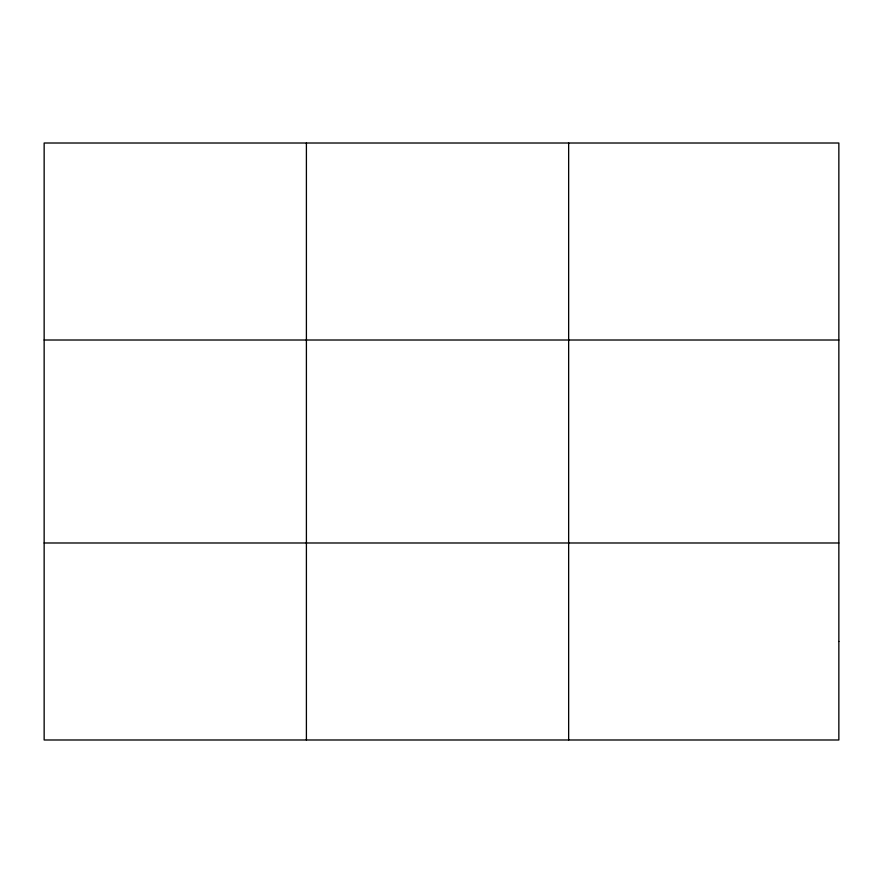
<?xml version="1.0" encoding="UTF-8"?>
<svg xmlns="http://www.w3.org/2000/svg" width="883" height="883" viewBox="0 0 883 883"><rect width="100%" height="100%" fill="white"/><g stroke="black" fill="none" stroke-linecap="round" stroke-linejoin="round"><path stroke-width="1.32" d="M306.401 143.013L306.401 739.987M568.652 143.013L568.652 739.987M44.15 340.01L838.85 340.01M44.15 542.99L838.85 542.99M838.85 641.488L838.85 739.987L44.15 739.987L44.15 143.013L838.85 143.013L838.85 641.488"/></g></svg>
